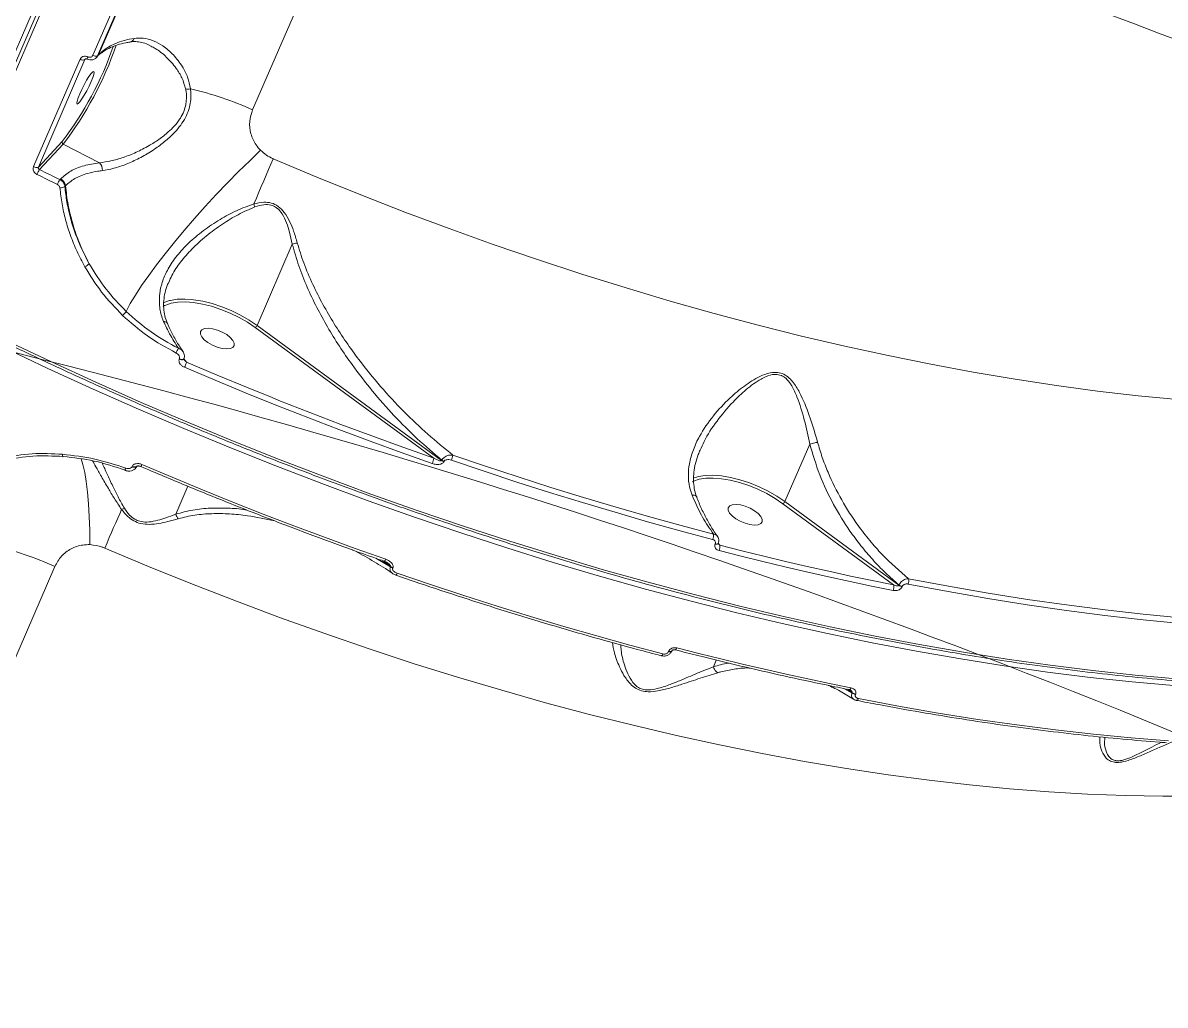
# Model space of a CAD drawing. Header units: millimetres. Extents: x -5550 to 7488, y -4093 to 4627.
# Drawn here: x -2930.3 to -2649.5, y 873.8 to 1115.2 of the extents above; entities that cross this region are included whole.
import ezdxf

# ---------------------------------------------------------------- set-up
doc = ezdxf.new("R2010")
doc.units = ezdxf.units.MM
doc.layers.add('DIKOM_ОБЪЕКТ', color=7, linetype='Continuous')

msp = doc.modelspace()

# ---------------------------------------------------------------- linework, layer by layer
at = {"layer": 'DIKOM_ОБЪЕКТ', "color": 7, "linetype": 'Continuous', "lineweight": 15}
for p, q in [((-2784.836, 1448.353), (-2957.829, 1048.905)), ((-2783.679, 1448.178), (-2956.672, 1048.73)), ((-2956.064, 1047.995), (-2783.071, 1447.443)), ((-2873.802, 1093.892), (-2748.705, 1382.749)), ((-2883.397, 1175.768), (-2913.064, 1107.268)), ((-2911.907, 1107.168), (-2882.241, 1175.668)), ((-2882.036, 1175.89), (-2911.702, 1107.389)), ((-2916.193, 1106.31), (-2927.63, 1079.901)), ((-2915.031, 1106.208), (-2914.883, 1106.368)), ((-2915.031, 1106.208), (-2914.954, 1106.321)), ((-2912.203, 1106.714), (-2911.997, 1106.937)), ((-2911.702, 1107.389), (-2911.907, 1107.168)), ((-2926.469, 1079.798), (-2915.031, 1106.208)), ((-2920.625, 1086.095), (-2926.469, 1079.798)), ((-2926.19, 1079.177), (-2920.364, 1085.455)), ((-2911.47, 1080.87), (-2920.364, 1085.455)), ((-2920.984, 1076.914), (-2921.17, 1076.713)), ((-2919.976, 1075.015), (-2919.805, 1075.2)), ((-2864.062, 1060.881), (-2872.729, 1040.869)), ((-2895.778, 1045.56), (-2895.445, 1045.755)), ((-2873.196, 1040.37), (-2829.277, 1008.237)), ((-2827.351, 1007.669), (-2872.729, 1040.869)), ((-2891.803, 1032.686), (-2891.834, 1032.614)), ((-2890.747, 1032.619), (-2890.769, 1032.581)), ((-2890.747, 1032.619), (-2890.716, 1032.691)), ((-2890.027, 1031.824), (-2890.728, 1032.662)), ((-2736.858, 1011.73), (-2742.992, 997.568)), ((-2829.277, 1008.237), (-2833.88, 1009.857)), ((-2903.379, 1006.25), (-2903.413, 1006.172)), ((-2902.325, 1006.178), (-2902.292, 1006.256)), ((-2827.308, 1007.77), (-2827.351, 1007.669)), ((-2826.789, 1007.379), (-2826.746, 1007.48)), ((-2764.479, 1003.684), (-2765.528, 1003.317)), ((-2892.704, 994.499), (-2889.731, 1001.364)), ((-2743.46, 997.069), (-2716.268, 977.109)), ((-2714.999, 977.02), (-2742.992, 997.568)), ((-2760.112, 987.194), (-2760.124, 987.167)), ((-2759.35, 987.281), (-2759.339, 987.308)), ((-2758.964, 986.882), (-2759.345, 987.341)), ((-2839.949, 981.55), (-2843.527, 983.661)), ((-2841.786, 983.044), (-2839.906, 981.65)), ((-3047.51, 692.794), (-2922.412, 981.651)), ((-2839.906, 981.65), (-2839.949, 981.55)), ((-2839.381, 981.254), (-2839.337, 981.354)), ((-2714.962, 977.105), (-2714.999, 977.02)), ((-2714.166, 976.655), (-2714.129, 976.741)), ((-2771.561, 960.757), (-2771.573, 960.73)), ((-2770.8, 960.844), (-2770.788, 960.871)), ((-2760.563, 956.996), (-2759.851, 958.64)), ((-2726.473, 950.525), (-2728.33, 951.602)), ((-2727.58, 951.449), (-2726.436, 950.61)), ((-2726.436, 950.61), (-2726.473, 950.525)), ((-2725.641, 950.16), (-2725.604, 950.245))]:
    msp.add_line(p, q, dxfattribs=at)
at = {"layer": 'DIKOM_ОБЪЕКТ', "color": 7, "linetype": 'Continuous', "lineweight": 15, "flags": 128}
for points in [[(-2911.702, 1107.389), (-2911.875, 1107.085), (-2911.997, 1106.937)], [(-2916.309, 1097.789), (-2915.799, 1098.896), (-2915.217, 1100.036), (-2914.609, 1101.117), (-2914.026, 1102.05), (-2913.514, 1102.761), (-2913.115, 1103.191), (-2912.861, 1103.306), (-2912.773, 1103.096), (-2912.857, 1102.579), (-2913.108, 1101.796), (-2913.504, 1100.811), (-2914.014, 1099.704), (-2914.596, 1098.563), (-2915.204, 1097.483), (-2915.787, 1096.549), (-2916.299, 1095.839), (-2916.698, 1095.409), (-2916.952, 1095.294), (-2917.041, 1095.503), (-2916.956, 1096.021), (-2916.705, 1096.803), (-2916.309, 1097.789)], [(-2871.841, 1083.916), (-2874.53, 1081.366), (-2877.261, 1078.683), (-2880.006, 1075.893), (-2882.74, 1073.024), (-2885.435, 1070.104), (-2888.064, 1067.162), (-2890.602, 1064.227), (-2893.023, 1061.328), (-2895.304, 1058.494), (-2897.422, 1055.752), (-2899.356, 1053.13), (-2901.087, 1050.653), (-2902.598, 1048.347), (-2903.874, 1046.233), (-2904.902, 1044.333)], [(-2868.726, 1081.831), (-2869.298, 1080.509), (-2869.88, 1079.164), (-2870.47, 1077.798), (-2871.067, 1076.413), (-2871.671, 1075.011), (-2872.282, 1073.594), (-2872.896, 1072.164), (-2873.515, 1070.725)], [(-2646.367, 1022.64), (-2656.176, 1023.596), (-2666.125, 1024.751), (-2676.203, 1026.102), (-2686.402, 1027.65), (-2696.712, 1029.391), (-2707.123, 1031.326), (-2717.626, 1033.451), (-2728.211, 1035.765), (-2738.868, 1038.266), (-2749.587, 1040.951), (-2760.359, 1043.819), (-2771.172, 1046.865), (-2782.018, 1050.088), (-2792.885, 1053.485), (-2803.765, 1057.051), (-2814.646, 1060.785), (-2825.519, 1064.682), (-2836.374, 1068.739), (-2847.2, 1072.952), (-2857.987, 1077.317), (-2868.726, 1081.831)], [(-2921.17, 1076.713), (-2921.799, 1077.02), (-2922.427, 1077.327), (-2923.055, 1077.634), (-2923.683, 1077.942), (-2924.31, 1078.25), (-2924.937, 1078.558), (-2925.564, 1078.867), (-2926.19, 1079.177)], [(-2926.826, 1077.998), (-2926.198, 1077.688), (-2925.569, 1077.379), (-2924.941, 1077.069), (-2924.312, 1076.76), (-2923.683, 1076.452), (-2923.053, 1076.144), (-2922.423, 1075.836), (-2921.793, 1075.529)], [(-2872.729, 1040.869), (-2874.681, 1042.19), (-2876.812, 1043.415), (-2879.072, 1044.515), (-2881.407, 1045.463), (-2883.763, 1046.238), (-2886.085, 1046.823), (-2888.318, 1047.201), (-2890.411, 1047.367), (-2892.315, 1047.314), (-2893.984, 1047.045), (-2894.216, 1046.986)], [(-2894.216, 1046.986), (-2895.381, 1046.566), (-2895.69, 1046.411)], [(-2895.445, 1045.755), (-2895.161, 1045.896), (-2893.807, 1046.361), (-2892.188, 1046.621), (-2890.342, 1046.672), (-2888.312, 1046.511), (-2886.146, 1046.144), (-2883.894, 1045.577), (-2881.61, 1044.825), (-2879.346, 1043.905), (-2877.155, 1042.839), (-2875.089, 1041.651), (-2873.196, 1040.37)], [(-2879.289, 1037.932), (-2878.649, 1037.209), (-2878.32, 1036.521), (-2878.329, 1035.924), (-2878.674, 1035.467), (-2879.327, 1035.186), (-2880.237, 1035.104), (-2881.329, 1035.228), (-2882.514, 1035.548), (-2883.697, 1036.037), (-2884.781, 1036.657), (-2885.68, 1037.357), (-2886.319, 1038.08), (-2886.648, 1038.767), (-2886.64, 1039.364), (-2886.295, 1039.821), (-2885.641, 1040.102), (-2884.731, 1040.184), (-2883.64, 1040.06), (-2882.455, 1039.74), (-2881.272, 1039.251), (-2880.187, 1038.631), (-2879.289, 1037.932)], [(-2646.729, 954.014), (-2656.929, 954.929), (-2667.27, 956.041), (-2677.746, 957.35), (-2688.346, 958.855), (-2699.062, 960.554), (-2709.885, 962.445), (-2720.806, 964.529), (-2731.816, 966.801), (-2742.905, 969.261), (-2754.064, 971.907), (-2765.284, 974.735), (-2776.554, 977.745), (-2787.867, 980.933), (-2799.212, 984.297), (-2810.579, 987.833), (-2821.959, 991.54), (-2833.343, 995.413), (-2844.721, 999.45), (-2856.082, 1003.646), (-2867.419, 1008), (-2878.721, 1012.506), (-2889.978, 1017.161), (-2901.182, 1021.962), (-2912.322, 1026.903), (-2923.39, 1031.982), (-2934.375, 1037.193)], [(-2935.09, 1035.542), (-2924.105, 1030.331), (-2913.037, 1025.252), (-2901.897, 1020.311), (-2890.693, 1015.511), (-2879.436, 1010.855), (-2868.134, 1006.349), (-2856.798, 1001.996), (-2845.435, 997.799), (-2834.058, 993.762), (-2822.674, 989.889), (-2811.294, 986.183), (-2799.927, 982.646), (-2788.582, 979.282), (-2777.269, 976.094), (-2765.998, 973.085), (-2754.779, 970.256), (-2743.62, 967.61), (-2732.531, 965.15), (-2721.521, 962.878), (-2710.6, 960.795), (-2699.777, 958.903), (-2689.061, 957.204), (-2678.46, 955.7), (-2667.985, 954.391), (-2657.643, 953.278), (-2647.444, 952.363)], [(-2890.769, 1032.581), (-2890.78, 1032.567), (-2890.9, 1032.489), (-2891.082, 1032.454), (-2891.311, 1032.464), (-2891.569, 1032.519), (-2891.834, 1032.614)], [(-2890.715, 1032.692), (-2890.749, 1032.639), (-2890.869, 1032.561), (-2891.051, 1032.526), (-2891.28, 1032.536), (-2891.537, 1032.591), (-2891.803, 1032.686)], [(-2890.55, 1030.594), (-2883, 1027.399), (-2875.427, 1024.271), (-2867.833, 1021.209), (-2860.221, 1018.216), (-2852.594, 1015.293), (-2844.956, 1012.44), (-2837.308, 1009.659), (-2829.655, 1006.95)], [(-2869.031, 1023.127), (-2874.94, 1025.516), (-2882.495, 1028.637), (-2890.027, 1031.824)], [(-2833.88, 1009.857), (-2836.912, 1010.939), (-2844.542, 1013.713), (-2852.162, 1016.559), (-2859.771, 1019.476), (-2867.364, 1022.462), (-2869.031, 1023.127)], [(-2920.348, 1008.669), (-2920.386, 1008.625), (-2920.423, 1008.616), (-2920.456, 1008.642), (-2920.486, 1008.702), (-2920.51, 1008.794), (-2920.528, 1008.915), (-2920.539, 1009.06), (-2920.543, 1009.225)], [(-2913.81, 987.01), (-2913.858, 990.557), (-2913.974, 993.91), (-2914.157, 997.038), (-2914.405, 999.907), (-2914.717, 1002.491), (-2915.088, 1004.764), (-2915.515, 1006.703), (-2915.931, 1008.11)], [(-2760.539, 989.604), (-2768.493, 991.723), (-2776.469, 993.932), (-2784.463, 996.229), (-2792.472, 998.614), (-2800.493, 1001.085), (-2808.522, 1003.641), (-2816.555, 1006.282), (-2824.59, 1009.006)], [(-2902.325, 1006.178), (-2902.36, 1006.124), (-2902.481, 1006.047), (-2902.663, 1006.012), (-2902.892, 1006.023), (-2903.148, 1006.078), (-2903.413, 1006.172)], [(-2902.294, 1006.252), (-2902.327, 1006.202), (-2902.448, 1006.125), (-2902.629, 1006.09), (-2902.858, 1006.101), (-2903.115, 1006.155), (-2903.379, 1006.25)], [(-2841.103, 983.395), (-2848.636, 986.071), (-2856.163, 988.817), (-2863.68, 991.632), (-2871.186, 994.516), (-2878.677, 997.467), (-2886.151, 1000.484), (-2893.605, 1003.566), (-2901.036, 1006.712)], [(-2824.957, 1007.752), (-2816.904, 1005.022), (-2808.853, 1002.376), (-2800.806, 999.814), (-2792.768, 997.338), (-2784.741, 994.948), (-2776.729, 992.645), (-2768.736, 990.432), (-2760.764, 988.308)], [(-2765.708, 1002.454), (-2765.425, 1002.595), (-2764.071, 1003.059), (-2762.452, 1003.32), (-2760.606, 1003.371), (-2758.576, 1003.21), (-2756.411, 1002.843), (-2754.159, 1002.276), (-2751.874, 1001.524), (-2749.61, 1000.605), (-2747.42, 999.538), (-2745.353, 998.351), (-2743.46, 997.069)], [(-2742.992, 997.568), (-2744.945, 998.889), (-2747.075, 1000.114), (-2749.335, 1001.214), (-2751.67, 1002.162), (-2754.026, 1002.937), (-2756.348, 1003.521), (-2758.581, 1003.9), (-2760.674, 1004.065), (-2762.578, 1004.013), (-2764.247, 1003.744), (-2764.479, 1003.684)], [(-2749.552, 994.63), (-2748.912, 993.907), (-2748.583, 993.22), (-2748.592, 992.623), (-2748.937, 992.166), (-2749.591, 991.885), (-2750.5, 991.803), (-2751.592, 991.927), (-2752.777, 992.246), (-2753.96, 992.736), (-2755.044, 993.356), (-2755.943, 994.055), (-2756.582, 994.778), (-2756.911, 995.466), (-2756.903, 996.063), (-2756.558, 996.52), (-2755.904, 996.801), (-2754.995, 996.883), (-2753.903, 996.759), (-2752.718, 996.439), (-2751.535, 995.95), (-2750.45, 995.33), (-2749.552, 994.63)], [(-2910.152, 986.178), (-2909.59, 987.474), (-2909.04, 988.742), (-2908.501, 989.981), (-2907.976, 991.189), (-2907.465, 992.363), (-2906.968, 993.502), (-2906.486, 994.604), (-2906.021, 995.668)], [(-2910.152, 986.178), (-2899.413, 981.664), (-2888.625, 977.299), (-2877.799, 973.086), (-2866.945, 969.029), (-2856.072, 965.132), (-2845.19, 961.398), (-2834.311, 957.832), (-2823.443, 954.435), (-2812.597, 951.212), (-2801.784, 948.166), (-2791.013, 945.298), (-2780.293, 942.613), (-2769.636, 940.112), (-2759.051, 937.798), (-2748.548, 935.673), (-2738.137, 933.738), (-2727.827, 931.997), (-2717.628, 930.449), (-2707.55, 929.098), (-2697.601, 927.943), (-2687.792, 926.987), (-2678.131, 926.229), (-2668.627, 925.671), (-2659.289, 925.314), (-2650.125, 925.157), (-2641.145, 925.2)], [(-2759.35, 987.282), (-2759.353, 987.275), (-2759.425, 987.192), (-2759.547, 987.137), (-2759.71, 987.114), (-2759.906, 987.125), (-2760.124, 987.167)], [(-2759.339, 987.308), (-2759.342, 987.302), (-2759.414, 987.219), (-2759.535, 987.164), (-2759.698, 987.142), (-2759.895, 987.152), (-2760.112, 987.194)], [(-2759.173, 985.545), (-2753.77, 984.17), (-2748.38, 982.839), (-2743.005, 981.549), (-2737.644, 980.303), (-2732.3, 979.099), (-2726.973, 977.939), (-2721.664, 976.822), (-2716.375, 975.748)], [(-2716.268, 977.109), (-2721.544, 978.18), (-2726.84, 979.294), (-2732.154, 980.452), (-2737.486, 981.653), (-2742.833, 982.896), (-2748.196, 984.183), (-2753.573, 985.511), (-2758.964, 986.882)], [(-2772.96, 960.148), (-2781.071, 962.311), (-2789.205, 964.565), (-2797.357, 966.912), (-2805.525, 969.349), (-2813.705, 971.876), (-2821.893, 974.491), (-2830.086, 977.193), (-2838.279, 979.982)], [(-2712.724, 977.321), (-2702.865, 975.467), (-2693.088, 973.769), (-2683.398, 972.229), (-2673.802, 970.847), (-2664.307, 969.625), (-2654.92, 968.563), (-2645.646, 967.663), (-2636.492, 966.924)], [(-2636.542, 968.268), (-2645.675, 969.005), (-2654.928, 969.903), (-2664.295, 970.963), (-2673.769, 972.182), (-2683.343, 973.561), (-2693.012, 975.097), (-2702.768, 976.792), (-2712.605, 978.642)], [(-2770.8, 960.844), (-2770.803, 960.838), (-2770.875, 960.755), (-2770.996, 960.7), (-2771.159, 960.678), (-2771.356, 960.688), (-2771.573, 960.73)], [(-2770.788, 960.871), (-2770.791, 960.865), (-2770.863, 960.782), (-2770.984, 960.728), (-2771.148, 960.705), (-2771.344, 960.715), (-2771.561, 960.757)], [(-2769.936, 961.155), (-2769.902, 961.152), (-2769.835, 961.177), (-2769.762, 961.238), (-2769.687, 961.334), (-2769.611, 961.459), (-2769.539, 961.611)], [(-2726.741, 951.815), (-2732.03, 952.888), (-2737.338, 954.005), (-2742.665, 955.165), (-2748.009, 956.369), (-2753.37, 957.615), (-2758.746, 958.905), (-2764.136, 960.237), (-2769.539, 961.611)], [(-2773.354, 959.691), (-2773.305, 959.692), (-2773.241, 959.723), (-2773.172, 959.787), (-2773.1, 959.882), (-2773.028, 960.004), (-2772.96, 960.148)], [(-2727.186, 951.369), (-2727.149, 951.366), (-2727.066, 951.388), (-2726.981, 951.446), (-2726.896, 951.54), (-2726.815, 951.664), (-2726.741, 951.815)], [(-2725.367, 948.718), (-2725.311, 948.716), (-2725.231, 948.744), (-2725.148, 948.805), (-2725.067, 948.898), (-2724.99, 949.018), (-2724.919, 949.162)], [(-2648.688, 938.765), (-2657.841, 939.504), (-2667.115, 940.404), (-2676.502, 941.466), (-2685.997, 942.688), (-2695.593, 944.07), (-2705.283, 945.61), (-2715.06, 947.308), (-2724.919, 949.162)]]:
    msp.add_lwpolyline(points, dxfattribs=at)
at = {"layer": 'DIKOM_ОБЪЕКТ', "color": 7, "linetype": 'Continuous', "lineweight": 15}
for centre, radius, start, end in [((-3408.412, -890.39), 2141.49, 63.161502, 84.933205), ((-2986.344, 1136.486), 82.815, 322.52019, 340.93367), ((-2987.868, 1137.266), 85.095, 322.49355, 341.11701), ((-2901.367, 1096.375), 15.104, 96.07158, 133.17813), ((-2904.234, 1111.85), 1.349, 281.84803, 340.24846), ((-2915.522, 1107.275), 1.175, 235.2041, 294.69452), ((-2913.339, 1106.289), 1.144, 148.63542, 177.38549), ((-2912.398, 1108.231), 1.171, 235.35234, 294.75865), ((-2889.81, 1102.403), 3.446, 262.32147, 282.08994), ((-2908.946, 1014.697), 86.643, 66.07009, 76.75038), ((-3410.608, -907.764), 2000, 63.707735, 86.4319), ((-2920.144, 1085.918), 0.513, 159.86238, 244.58492), ((-2926.96, 1080.865), 1.175, 235.2042, 294.69442), ((-2920.613, 1075.409), 6.73, 145.95652, 157.37148), ((-2913.206, 1079.109), 2.472, 355.98817, 45.40012), ((-2914.77, 1072.589), 7.614, 147.19954, 157.28243), ((-2921.965, 1074.977), 2.172, 5.89256, 63.13362), ((-2921.03, 1076.505), 1.825, 265.04512, 305.24069), ((-2853.369, 1077.082), 21.126, 197.51289, 199.60359), ((-2916.193, 1058.137), 3.04, 291.97363, 316.51198), ((-2909.409, 1047.438), 5.473, 311.79477, 325.43393), ((-2873.597, 1041.214), 0.934, 295.45118, 338.3643), ((-2914.722, 1045.678), 24.938, 332.34026, 335.33198), ((-2964.521, 1062.729), 80.65, 336.51855, 337.46809), ((-2833.938, 1008.907), 4.709, 335.45533, 351.82538), ((-2829.265, 1009.694), 4.725, 335.74008, 351.6278), ((-2901.199, 1004.31), 4.087, 158.57999, 166.49527), ((-2912.976, 1011.706), 12.943, 334.81141, 337.30304), ((-2826.086, 1009.433), 2.171, 234.33269, 251.0886), ((-2826.042, 1009.534), 2.171, 234.34509, 251.09538), ((-2743.857, 997.912), 0.931, 295.25357, 338.33508), ((-2907.052, 999), 3.489, 287.19546, 299.58758), ((-2889.898, 995.326), 2.925, 196.42072, 221.86973), ((-2763.1, 989.381), 2.571, 335.32473, 4.97568), ((-2957.565, 902.427), 86.673, 66.07192, 76.74855), ((-2761.356, 986.572), 2.412, 334.79043, 7.38812), ((-2841.928, 983.581), 0.846, 307.68862, 347.31052), ((-2838.682, 983.292), 2.154, 233.98064, 251.07656), ((-2838.637, 983.396), 2.158, 233.9964, 251.0608), ((-2839.106, 980.176), 0.85, 307.25605, 346.76201), ((-2718.124, 976.572), 1.932, 334.78488, 16.14908), ((-2713.694, 978.867), 2.171, 234.25996, 258.42706), ((-2714.53, 978.15), 1.987, 335.35552, 14.33864), ((-2713.732, 978.778), 2.167, 234.2392, 258.44782), ((-2725.207, 952.283), 2.167, 234.2392, 258.44782), ((-2725.168, 952.372), 2.17, 234.24998, 258.42328)]:
    msp.add_arc(centre, radius, start, end, dxfattribs=at)
for points, knots in [([(-2911.997, 1106.937), (-2911.834, 1107.103), (-2911.339, 1107.606), (-2910.307, 1108.373), (-2908.798, 1109.179), (-2907.037, 1109.841), (-2905.391, 1110.274), (-2904.312, 1110.467), (-2903.962, 1110.529)], [0, 0, 0, 0, 0.1024878, 0.3106802, 0.5124725, 0.7099314, 0.9057102, 1, 1, 1, 1]), ([(-2903.961, 1110.526), (-2903.949, 1110.529), (-2903.472, 1110.653), (-2902.512, 1110.645), (-2901.051, 1110.459), (-2899.815, 1110.08), (-2899.089, 1109.679), (-2898.869, 1109.557)], [0, 0, 0, 0, 0.0070721, 0.2777367, 0.5666079, 0.8684446, 1, 1, 1, 1]), ([(-2889.088, 1099.033), (-2889.285, 1100.004), (-2889.68, 1101.949), (-2891.178, 1104.78), (-2893.205, 1107.454), (-2895.683, 1109.584), (-2898.21, 1110.934), (-2900.607, 1111.591), (-2902.215, 1111.457), (-2902.964, 1111.394)], [0, 0, 0, 0, 0.128155, 0.256742, 0.4268184, 0.5968782, 0.7373091, 0.8775759, 1, 1, 1, 1]), ([(-2898.861, 1109.514), (-2898.482, 1109.335), (-2897.121, 1108.691), (-2894.945, 1106.886), (-2892.741, 1104.404), (-2891.061, 1101.736), (-2890.536, 1099.912), (-2890.271, 1098.988)], [0, 0, 0, 0, 0.0987584, 0.3550407, 0.618046, 0.8063513, 1, 1, 1, 1]), ([(-2914.316, 1106.884), (-2914.418, 1106.927), (-2914.674, 1107.035), (-2915.115, 1107.073), (-2915.576, 1106.962), (-2915.967, 1106.706), (-2916.118, 1106.442), (-2916.193, 1106.31)], [0, 0, 0, 0, 0.1418791, 0.3567306, 0.5713711, 0.7857703, 1, 1, 1, 1]), ([(-2914.949, 1106.317), (-2914.938, 1106.332), (-2914.909, 1106.371), (-2914.803, 1106.408), (-2914.64, 1106.399), (-2914.533, 1106.371), (-2914.483, 1106.341), (-2914.482, 1106.341)], [0, 0, 0, 0, 0.2168585, 0.5705819, 0.7845028, 0.9982879, 1, 1, 1, 1]), ([(-2914.475, 1106.357), (-2914.268, 1106.27), (-2913.819, 1106.08), (-2913.101, 1106.151), (-2912.548, 1106.365), (-2912.347, 1106.605), (-2912.291, 1106.672)], [0, 0, 0, 0, 0.2765644, 0.6020909, 0.8887199, 1, 1, 1, 1]), ([(-2913.064, 1107.268), (-2913.114, 1107.18), (-2913.214, 1107.004), (-2913.475, 1106.833), (-2913.783, 1106.758), (-2914.077, 1106.783), (-2914.248, 1106.855), (-2914.316, 1106.884)], [0, 0, 0, 0, 0.2142234, 0.4285399, 0.6431595, 0.8581046, 1, 1, 1, 1]), ([(-2912.267, 1106.657), (-2912.259, 1106.662), (-2912.084, 1106.778), (-2911.994, 1106.977), (-2911.907, 1107.168)], [0, 0, 0, 0, 0.0438855, 1, 1, 1, 1]), ([(-2890.271, 1098.988), (-2890.238, 1098.799), (-2890.029, 1097.591), (-2890.033, 1095.716), (-2890.686, 1093.484), (-2891.295, 1092.271), (-2892.062, 1091.069), (-2892.999, 1089.877), (-2894.702, 1088.207), (-2896.811, 1086.569), (-2899.488, 1084.884), (-2902.451, 1083.366), (-2905.612, 1082.112), (-2908.674, 1081.214), (-2910.538, 1080.984), (-2911.47, 1080.87)], [0, 0, 0, 0, 0.020105, 0.1287324, 0.1863616, 0.2439962, 0.2548544, 0.3176639, 0.3805793, 0.4675407, 0.5546302, 0.6653708, 0.776169, 0.888096, 1, 1, 1, 1]), ([(-2910.74, 1078.936), (-2909.811, 1079.089), (-2907.955, 1079.395), (-2904.884, 1080.455), (-2901.707, 1081.904), (-2898.718, 1083.629), (-2896.016, 1085.525), (-2893.876, 1087.355), (-2892.145, 1089.203), (-2890.81, 1091.012), (-2889.798, 1092.966), (-2889.008, 1095.482), (-2888.913, 1097.542), (-2889.065, 1098.834), (-2889.088, 1099.033)], [0, 0, 0, 0, 0.1100997, 0.2202151, 0.3292847, 0.4383111, 0.524963, 0.6115174, 0.6753395, 0.7390976, 0.803996, 0.8688904, 0.9797333, 1, 1, 1, 1]), ([(-2871.841, 1083.916), (-2872.228, 1084.346), (-2873.31, 1085.549), (-2874.375, 1087.984), (-2874.722, 1091.035), (-2874.111, 1092.934), (-2873.802, 1093.892)], [0, 0, 0, 0, 0.1529604, 0.4283726, 0.7114368, 1, 1, 1, 1]), ([(-2868.726, 1081.831), (-2868.78, 1081.854), (-2869.375, 1082.113), (-2870.496, 1082.72), (-2871.387, 1083.512), (-2871.841, 1083.916)], [0, 0, 0, 0, 0.046817, 0.5143068, 1, 1, 1, 1]), ([(-2927.63, 1079.901), (-2927.663, 1079.806), (-2927.746, 1079.568), (-2927.737, 1079.141), (-2927.57, 1078.676), (-2927.26, 1078.263), (-2926.97, 1078.087), (-2926.826, 1077.998)], [0, 0, 0, 0, 0.1406414, 0.3551018, 0.5698991, 0.7848917, 1, 1, 1, 1]), ([(-2926.19, 1079.177), (-2926.24, 1079.205), (-2926.339, 1079.26), (-2926.445, 1079.394), (-2926.503, 1079.546), (-2926.507, 1079.687), (-2926.48, 1079.767), (-2926.469, 1079.798)], [0, 0, 0, 0, 0.2156395, 0.4306829, 0.6453624, 0.8596844, 1, 1, 1, 1]), ([(-2911.47, 1080.87), (-2912.768, 1080.657), (-2915.443, 1080.22), (-2918.712, 1078.905), (-2920.219, 1077.584), (-2920.984, 1076.914)], [0, 0, 0, 0, 0.3175212, 0.6539173, 1, 1, 1, 1]), ([(-2919.805, 1075.2), (-2919.102, 1075.822), (-2917.676, 1077.084), (-2914.816, 1078.188), (-2912.383, 1078.727), (-2911.106, 1078.89), (-2910.74, 1078.936)], [0, 0, 0, 0, 0.3362328, 0.6822344, 0.9087841, 1, 1, 1, 1]), ([(-2921.793, 1075.529), (-2921.696, 1075.471), (-2921.501, 1075.354), (-2921.295, 1075.081), (-2921.207, 1074.847), (-2921.191, 1074.714), (-2921.187, 1074.687)], [0, 0, 0, 0, 0.3068071, 0.6134065, 0.9195798, 1, 1, 1, 1]), ([(-2919.976, 1075.015), (-2919.983, 1075.07), (-2920.014, 1075.336), (-2920.186, 1075.806), (-2920.593, 1076.358), (-2920.978, 1076.595), (-2921.17, 1076.713)], [0, 0, 0, 0, 0.0806502, 0.3870761, 0.693526, 1, 1, 1, 1]), ([(-2921.187, 1074.687), (-2921.031, 1073.371), (-2920.718, 1070.739), (-2919.821, 1066.817), (-2918.599, 1062.916), (-2917.043, 1059.055), (-2915.718, 1056.564), (-2915.055, 1055.318)], [0, 0, 0, 0, 0.1976851, 0.3953853, 0.5930895, 0.7965445, 1, 1, 1, 1]), ([(-2913.987, 1056.045), (-2915.198, 1058.44), (-2917.032, 1062.069), (-2918.612, 1067.197), (-2919.517, 1071.109), (-2919.825, 1073.725), (-2919.976, 1075.015)], [0, 0, 0, 0, 0.3951649, 0.5986718, 0.802184, 1, 1, 1, 1]), ([(-2919.805, 1075.2), (-2919.622, 1073.645), (-2919.255, 1070.521), (-2918.064, 1065.733), (-2916.39, 1060.855), (-2914.791, 1057.655), (-2913.987, 1056.045)], [0, 0, 0, 0, 0.2373878, 0.4771601, 0.7370114, 1, 1, 1, 1]), ([(-2873.515, 1070.725), (-2874.953, 1070.217), (-2877.83, 1069.2), (-2881.959, 1066.886), (-2885.969, 1064.235), (-2889.531, 1061.237), (-2892.456, 1058.074), (-2894.581, 1054.964), (-2895.988, 1051.859), (-2896.738, 1048.822), (-2896.792, 1045.734), (-2896.305, 1043.391), (-2895.793, 1042.12), (-2895.678, 1041.835)], [0, 0, 0, 0, 0.1039325, 0.2080525, 0.321366, 0.4346124, 0.5351332, 0.6355696, 0.7202641, 0.8048978, 0.8901545, 0.9753346, 1, 1, 1, 1]), ([(-2894.428, 1051.423), (-2894.184, 1052.008), (-2893.455, 1053.757), (-2891.548, 1056.527), (-2888.723, 1059.781), (-2885.242, 1062.919), (-2881.389, 1065.735), (-2877.407, 1068.215), (-2874.658, 1069.397), (-2873.27, 1069.994)], [0, 0, 0, 0, 0.0724294, 0.2168122, 0.3650283, 0.5294696, 0.6977242, 0.8474599, 1, 1, 1, 1]), ([(-2862.842, 1061.166), (-2863.122, 1062.141), (-2863.638, 1063.935), (-2864.665, 1066.461), (-2865.856, 1068.574), (-2867.382, 1070.198), (-2869.185, 1071.061), (-2871.289, 1071.241), (-2872.703, 1070.913), (-2873.515, 1070.725)], [0, 0, 0, 0, 0.183997, 0.3384119, 0.4956171, 0.624167, 0.7374481, 0.8492081, 1, 1, 1, 1]), ([(-2873.27, 1069.994), (-2872.528, 1070.228), (-2871.256, 1070.629), (-2869.446, 1070.573), (-2868.4, 1070.125), (-2867.42, 1069.429), (-2866.394, 1068.185), (-2865.422, 1066.126), (-2864.644, 1063.623), (-2864.268, 1061.85), (-2864.062, 1060.881)], [0, 0, 0, 0, 0.1503965, 0.2579041, 0.3420693, 0.3655588, 0.490504, 0.6488155, 0.8079296, 1, 1, 1, 1]), ([(-2864.062, 1060.881), (-2864.061, 1060.882), (-2864.061, 1060.884), (-2864.059, 1060.885), (-2864.058, 1060.886), (-2864.057, 1060.886)], [0, 0, 0, 0, 0.4201792, 0.7758211, 1, 1, 1, 1]), ([(-2862.842, 1061.166), (-2862.882, 1061.156), (-2863.096, 1061.104), (-2863.532, 1061.001), (-2863.87, 1060.927), (-2864.057, 1060.886)], [0, 0, 0, 0, 0.0926291, 0.4977047, 1, 1, 1, 1]), ([(-2864.057, 1060.886), (-2863.559, 1059.095), (-2862.556, 1055.49), (-2860.468, 1050.305), (-2858.089, 1045.293), (-2855.425, 1040.457), (-2852.52, 1035.767), (-2848.884, 1030.485), (-2844.446, 1024.745), (-2839.08, 1018.666), (-2833.389, 1012.935), (-2829.335, 1009.491), (-2827.308, 1007.77)], [0, 0, 0, 0, 0.0822815, 0.1655639, 0.2475155, 0.3294881, 0.4129237, 0.4963681, 0.6209037, 0.7454523, 0.8727269, 1, 1, 1, 1]), ([(-2824.59, 1009.006), (-2826.662, 1010.682), (-2830.807, 1014.035), (-2836.729, 1019.706), (-2842.409, 1025.822), (-2848.203, 1032.962), (-2852.9, 1039.751), (-2856.568, 1046.007), (-2859.097, 1050.99), (-2861.276, 1056.034), (-2862.34, 1059.521), (-2862.842, 1061.166)], [0, 0, 0, 0, 0.1269764, 0.2539564, 0.3836727, 0.5133765, 0.6746735, 0.7565622, 0.8384274, 0.9238225, 1, 1, 1, 1]), ([(-2904.902, 1044.333), (-2906.622, 1046.109), (-2910.103, 1049.705), (-2912.682, 1053.915), (-2913.987, 1056.045)], [0, 0, 0, 0, 0.4941542, 1, 1, 1, 1]), ([(-2915.055, 1055.318), (-2913.753, 1053.192), (-2911.117, 1048.891), (-2907.56, 1045.216), (-2905.762, 1043.358)], [0, 0, 0, 0, 0.4941801, 1, 1, 1, 1]), ([(-2894.752, 1041.387), (-2894.779, 1041.44), (-2895.088, 1042.053), (-2895.411, 1043.287), (-2895.708, 1045.107), (-2895.695, 1047.009), (-2895.357, 1048.958), (-2894.933, 1050.449), (-2894.544, 1051.266), (-2894.462, 1051.436)], [0, 0, 0, 0, 0.0167108, 0.1906609, 0.3703809, 0.5585277, 0.7516715, 0.9481824, 1, 1, 1, 1]), ([(-2956.211, 1047.443), (-2954.428, 1046.53), (-2949.258, 1043.884), (-2940.628, 1039.587), (-2930.298, 1034.591), (-2919.889, 1029.712), (-2909.41, 1024.953), (-2898.868, 1020.318), (-2888.272, 1015.81), (-2877.628, 1011.431), (-2866.946, 1007.187), (-2856.234, 1003.08), (-2845.499, 999.112), (-2834.749, 995.287), (-2823.993, 991.608), (-2813.238, 988.078), (-2802.493, 984.699), (-2791.766, 981.473), (-2781.065, 978.404), (-2770.397, 975.493), (-2759.771, 972.743), (-2749.195, 970.156), (-2738.677, 967.733), (-2728.224, 965.477), (-2717.845, 963.389), (-2707.547, 961.471), (-2697.338, 959.725), (-2687.226, 958.151), (-2677.217, 956.751), (-2667.321, 955.525), (-2657.543, 954.476), (-2647.892, 953.603), (-2638.375, 952.908), (-2628.998, 952.391), (-2619.769, 952.052), (-2610.695, 951.891), (-2601.783, 951.91), (-2593.038, 952.107), (-2584.468, 952.483), (-2576.079, 953.038), (-2567.878, 953.771), (-2559.87, 954.682), (-2552.062, 955.77), (-2544.46, 957.034), (-2537.068, 958.474), (-2529.893, 960.089), (-2522.941, 961.877), (-2516.216, 963.838), (-2509.723, 965.969), (-2503.469, 968.27), (-2497.457, 970.738), (-2491.692, 973.373), (-2486.178, 976.171), (-2480.921, 979.131), (-2475.925, 982.251), (-2471.19, 985.527), (-2466.732, 988.962), (-2462.888, 992.211), (-2460.653, 994.382), (-2459.708, 995.299)], [0, 0, 0, 0, 0.0093526, 0.0271224, 0.0448922, 0.0626619, 0.0804317, 0.0982017, 0.1159712, 0.1337409, 0.1515109, 0.1692808, 0.1870504, 0.2048205, 0.2225907, 0.2403612, 0.2581318, 0.2759023, 0.2936733, 0.3114445, 0.3292161, 0.346988, 0.3647601, 0.3825326, 0.4003058, 0.4180791, 0.4358532, 0.4536277, 0.4714026, 0.4891783, 0.5069546, 0.5247316, 0.5425094, 0.5602878, 0.5780672, 0.5958472, 0.6136283, 0.6314101, 0.6491928, 0.6669765, 0.6847609, 0.7025465, 0.7203326, 0.7381198, 0.7559073, 0.7736955, 0.7914839, 0.8092721, 0.8270598, 0.8448465, 0.8626315, 0.8804142, 0.8981937, 0.9159692, 0.9337395, 0.9515035, 0.9692603, 0.9870086, 1, 1, 1, 1]), ([(-2905.762, 1043.358), (-2903.78, 1041.595), (-2899.766, 1038.026), (-2895.031, 1035.42), (-2892.634, 1034.101)], [0, 0, 0, 0, 0.4937595, 1, 1, 1, 1]), ([(-2892.06, 1035.269), (-2894.348, 1036.527), (-2898.983, 1039.073), (-2902.913, 1042.565), (-2904.902, 1044.333)], [0, 0, 0, 0, 0.4937727, 1, 1, 1, 1]), ([(-2895.678, 1041.835), (-2895.2, 1040.805), (-2894.104, 1038.445), (-2892.796, 1036.414), (-2892.06, 1035.269)], [0, 0, 0, 0, 0.4365669, 1, 1, 1, 1]), ([(-2894.78, 1041.371), (-2894.821, 1041.454), (-2894.914, 1041.643), (-2895.241, 1041.783), (-2895.527, 1041.829), (-2895.658, 1041.834), (-2895.678, 1041.835)], [0, 0, 0, 0, 0.314291, 0.7138198, 0.9556044, 1, 1, 1, 1]), ([(-2890.963, 1034.519), (-2891.453, 1035.254), (-2892.467, 1036.776), (-2893.732, 1039.095), (-2894.454, 1040.734), (-2894.752, 1041.411)], [0, 0, 0, 0, 0.3540526, 0.7336376, 1, 1, 1, 1]), ([(-2892.634, 1034.101), (-2892.488, 1034.014), (-2892.2, 1033.842), (-2891.904, 1033.491), (-2891.758, 1033.15), (-2891.738, 1032.88), (-2891.784, 1032.741), (-2891.803, 1032.686)], [0, 0, 0, 0, 0.2718282, 0.5388336, 0.7375284, 0.8966231, 1, 1, 1, 1]), ([(-2890.98, 1034.493), (-2891.001, 1034.535), (-2891.119, 1034.758), (-2891.494, 1035.042), (-2891.882, 1035.198), (-2892.06, 1035.269)], [0, 0, 0, 0, 0.1099961, 0.592906, 1, 1, 1, 1]), ([(-2890.734, 1032.699), (-2890.675, 1032.851), (-2890.546, 1033.183), (-2890.602, 1033.742), (-2890.749, 1034.202), (-2890.929, 1034.424), (-2890.983, 1034.491)], [0, 0, 0, 0, 0.2546283, 0.5547971, 0.8662463, 1, 1, 1, 1]), ([(-2891.834, 1032.614), (-2891.87, 1032.492), (-2891.941, 1032.25), (-2891.859, 1031.817), (-2891.596, 1031.337), (-2891.137, 1030.89), (-2890.735, 1030.687), (-2890.55, 1030.594)], [0, 0, 0, 0, 0.1522846, 0.304024, 0.508015, 0.7731856, 1, 1, 1, 1]), ([(-2890.582, 1032.346), (-2890.606, 1032.372), (-2890.669, 1032.437), (-2890.719, 1032.541), (-2890.741, 1032.609), (-2890.742, 1032.635), (-2890.742, 1032.634), (-2890.742, 1032.634)], [0, 0, 0, 0, 0.2203489, 0.5634931, 0.8004554, 0.9652068, 1, 1, 1, 1]), ([(-2890.027, 1031.824), (-2890.131, 1031.904), (-2890.329, 1032.056), (-2890.502, 1032.252), (-2890.583, 1032.345)], [0, 0, 0, 0, 0.5245686, 1, 1, 1, 1]), ([(-2734.948, 1012.199), (-2735.519, 1014.167), (-2736.675, 1018.155), (-2738.554, 1022.933), (-2740.291, 1026.072), (-2741.614, 1027.719), (-2742.839, 1028.747), (-2744.355, 1029.353), (-2746.315, 1029.389), (-2747.913, 1028.886), (-2750.274, 1027.824), (-2753.04, 1026.038), (-2756.909, 1022.775), (-2760.736, 1018.66), (-2763.715, 1014.319), (-2765.594, 1010.32), (-2766.521, 1007.087), (-2766.799, 1004.007), (-2766.553, 1001.42), (-2766.017, 999.841), (-2765.793, 999.179)], [0, 0, 0, 0, 0.0952105, 0.1929571, 0.2448012, 0.2710706, 0.2981709, 0.3242915, 0.3503894, 0.3910771, 0.4019426, 0.4719633, 0.54381, 0.6393968, 0.7378514, 0.7988544, 0.8613653, 0.9113743, 0.9628378, 1, 1, 1, 1]), ([(-2763.788, 1010.225), (-2763.49, 1010.928), (-2762.433, 1013.415), (-2759.767, 1017.46), (-2756.182, 1021.701), (-2752.564, 1025.194), (-2749.966, 1027.091), (-2747.755, 1028.271), (-2746.309, 1028.842), (-2744.51, 1028.879), (-2743.204, 1028.316), (-2742.212, 1027.387), (-2741.642, 1026.581), (-2740.845, 1025.263), (-2739.617, 1022.485), (-2738.127, 1017.712), (-2737.281, 1013.724), (-2736.858, 1011.73)], [0, 0, 0, 0, 0.0501853, 0.1775923, 0.3051908, 0.3973573, 0.4891754, 0.5028964, 0.5531014, 0.5841625, 0.6151013, 0.644761, 0.6746118, 0.6809518, 0.7473183, 0.8736129, 1, 1, 1, 1]), ([(-2736.858, 1011.73), (-2736.858, 1011.73), (-2736.858, 1011.731), (-2736.857, 1011.732), (-2736.857, 1011.732), (-2736.856, 1011.732)], [0, 0, 0, 0, 0.4340463, 0.7779871, 1, 1, 1, 1]), ([(-2734.948, 1012.199), (-2735.016, 1012.182), (-2735.234, 1012.125), (-2735.684, 1012.01), (-2736.293, 1011.861), (-2736.668, 1011.775), (-2736.856, 1011.732)], [0, 0, 0, 0, 0.1074268, 0.3494666, 0.674697, 1, 1, 1, 1]), ([(-2736.856, 1011.732), (-2736.112, 1009.194), (-2734.603, 1004.051), (-2731.167, 996.888), (-2727.628, 991.134), (-2724.32, 986.689), (-2721.404, 983.258), (-2718.295, 980.025), (-2716.073, 978.078), (-2714.962, 977.105)], [0, 0, 0, 0, 0.1852059, 0.3752209, 0.5580248, 0.66727, 0.7765209, 0.8882587, 1, 1, 1, 1]), ([(-2712.605, 978.642), (-2714.813, 980.556), (-2718.152, 983.45), (-2722.165, 988.008), (-2725.573, 992.391), (-2729.141, 997.918), (-2731.967, 1003.623), (-2733.844, 1008.438), (-2734.58, 1010.946), (-2734.948, 1012.199)], [0, 0, 0, 0, 0.2227153, 0.3367342, 0.4507496, 0.6310048, 0.8132763, 0.9066483, 1, 1, 1, 1]), ([(-2920.543, 1009.225), (-2923.037, 1009.343), (-2928.083, 1009.581), (-2932.933, 1008.779), (-2935.386, 1008.373)], [0, 0, 0, 0, 0.4941813, 1, 1, 1, 1]), ([(-2934.872, 1007.82), (-2932.528, 1008.213), (-2927.785, 1009.008), (-2922.846, 1008.783), (-2920.348, 1008.669)], [0, 0, 0, 0, 0.4941657, 1, 1, 1, 1]), ([(-2905.003, 1005.802), (-2907.522, 1006.628), (-2912.622, 1008.299), (-2917.882, 1008.914), (-2920.543, 1009.225)], [0, 0, 0, 0, 0.4938694, 1, 1, 1, 1]), ([(-2920.348, 1008.669), (-2917.806, 1008.376), (-2912.66, 1007.783), (-2907.666, 1006.153), (-2905.139, 1005.327)], [0, 0, 0, 0, 0.4938186, 1, 1, 1, 1]), ([(-2827.351, 1007.669), (-2827.359, 1007.656), (-2827.377, 1007.627), (-2827.438, 1007.596), (-2827.602, 1007.572), (-2828.251, 1007.699), (-2828.817, 1007.996), (-2829.277, 1008.237)], [0, 0, 0, 0, 0.0233119, 0.0520054, 0.104194, 0.2733945, 1, 1, 1, 1]), ([(-2824.59, 1009.006), (-2824.868, 1009.022), (-2825.413, 1009.053), (-2826.185, 1008.82), (-2826.735, 1008.485), (-2827.099, 1008.139), (-2827.237, 1007.895), (-2827.308, 1007.77)], [0, 0, 0, 0, 0.2736306, 0.5372782, 0.7208232, 0.8565616, 1, 1, 1, 1]), ([(-2764.664, 998.739), (-2764.705, 998.829), (-2765.005, 999.498), (-2765.285, 1000.835), (-2765.497, 1002.771), (-2765.397, 1004.828), (-2764.998, 1006.97), (-2764.458, 1008.796), (-2763.984, 1009.885), (-2763.827, 1010.246)], [0, 0, 0, 0, 0.025402, 0.1883394, 0.3571628, 0.534442, 0.7178731, 0.9064797, 1, 1, 1, 1]), ([(-2913.132, 1007.593), (-2912.889, 1007.134), (-2912.315, 1006.048), (-2911.006, 1003.767), (-2909.443, 1001.088), (-2907.822, 998.333), (-2906.624, 996.561), (-2906.021, 995.668)], [0, 0, 0, 0, 0.16882, 0.4001913, 0.6366655, 0.8170114, 1, 1, 1, 1]), ([(-2905.33, 995.967), (-2905.857, 996.892), (-2906.919, 998.759), (-2908.284, 1001.602), (-2909.63, 1004.445), (-2910.36, 1006.109), (-2910.729, 1006.948)], [0, 0, 0, 0, 0.2193719, 0.4423268, 0.7187097, 1, 1, 1, 1]), ([(-2905.168, 1005.277), (-2905.084, 1005.244), (-2904.704, 1005.093), (-2904.028, 1005.052), (-2903.253, 1005.227), (-2902.703, 1005.605), (-2902.391, 1005.949), (-2902.339, 1006.164), (-2902.334, 1006.182)], [0, 0, 0, 0, 0.0814591, 0.3696499, 0.5976757, 0.7964851, 0.9827716, 1, 1, 1, 1]), ([(-2903.413, 1006.172), (-2903.439, 1006.123), (-2903.508, 1005.994), (-2903.716, 1005.824), (-2904.062, 1005.694), (-2904.518, 1005.665), (-2904.84, 1005.756), (-2905.003, 1005.802)], [0, 0, 0, 0, 0.1010893, 0.2613169, 0.4606558, 0.7265076, 1, 1, 1, 1]), ([(-2901.036, 1006.712), (-2901.277, 1006.794), (-2901.735, 1006.951), (-2902.395, 1006.941), (-2902.895, 1006.779), (-2903.221, 1006.538), (-2903.331, 1006.337), (-2903.379, 1006.25)], [0, 0, 0, 0, 0.279178, 0.5293716, 0.7216489, 0.8794617, 1, 1, 1, 1]), ([(-2902.299, 1006.243), (-2902.297, 1006.245), (-2902.292, 1006.25), (-2902.25, 1006.278), (-2902.155, 1006.313), (-2901.986, 1006.342), (-2901.713, 1006.335), (-2901.452, 1006.281), (-2901.298, 1006.208), (-2901.266, 1006.193)], [0, 0, 0, 0, 0.0680361, 0.1447444, 0.2541317, 0.3850505, 0.5998549, 0.9165594, 1, 1, 1, 1]), ([(-2901.264, 1006.197), (-2899.406, 1005.406), (-2894.016, 1003.109), (-2885.058, 999.407), (-2874.383, 995.138), (-2863.675, 991.006), (-2853.132, 987.083), (-2845.706, 984.419), (-2841.861, 983.07), (-2841.411, 982.912)], [0, 0, 0, 0, 0.0939993, 0.2725922, 0.4511882, 0.6297835, 0.8083836, 0.9775833, 1, 1, 1, 1]), ([(-2829.655, 1006.95), (-2829.341, 1006.862), (-2828.74, 1006.692), (-2827.907, 1006.696), (-2827.323, 1006.864), (-2826.963, 1007.09), (-2826.847, 1007.283), (-2826.789, 1007.379)], [0, 0, 0, 0, 0.3089075, 0.5923448, 0.7697861, 0.8845232, 1, 1, 1, 1]), ([(-2826.746, 1007.48), (-2826.708, 1007.542), (-2826.635, 1007.667), (-2826.406, 1007.81), (-2826.042, 1007.913), (-2825.526, 1007.913), (-2825.153, 1007.808), (-2824.957, 1007.752)], [0, 0, 0, 0, 0.1190024, 0.237475, 0.4123128, 0.6910126, 1, 1, 1, 1]), ([(-2765.793, 999.179), (-2765.767, 999.18), (-2765.562, 999.187), (-2765.2, 999.148), (-2764.827, 998.992), (-2764.737, 998.808), (-2764.695, 998.724)], [0, 0, 0, 0, 0.045106, 0.3642388, 0.707742, 1, 1, 1, 1]), ([(-2765.793, 999.179), (-2765.667, 998.875), (-2764.881, 996.965), (-2763.239, 993.57), (-2761.451, 990.943), (-2760.539, 989.604)], [0, 0, 0, 0, 0.0849903, 0.5334648, 1, 1, 1, 1]), ([(-2759.527, 989.048), (-2759.589, 989.127), (-2760.217, 989.929), (-2761.313, 991.693), (-2762.781, 994.348), (-2763.903, 996.718), (-2764.479, 998.256), (-2764.667, 998.758)], [0, 0, 0, 0, 0.0304784, 0.3086181, 0.5868885, 0.8649702, 1, 1, 1, 1]), ([(-2906.021, 995.668), (-2905.548, 995.072), (-2904.726, 994.035), (-2903.082, 992.791), (-2901.213, 992.083), (-2899.069, 991.926), (-2896.849, 992.182), (-2894.455, 992.697), (-2892.923, 993.133), (-2892.076, 993.373)], [0, 0, 0, 0, 0.1491178, 0.2596391, 0.3716758, 0.4987854, 0.6508247, 0.8069659, 1, 1, 1, 1]), ([(-2892.704, 994.499), (-2893.496, 994.189), (-2894.901, 993.64), (-2897.12, 992.946), (-2899.151, 992.526), (-2901.022, 992.543), (-2902.192, 992.924), (-2903.169, 993.45), (-2904.28, 994.38), (-2904.943, 995.382), (-2905.33, 995.967)], [0, 0, 0, 0, 0.2010675, 0.3566023, 0.5148952, 0.638466, 0.7217503, 0.7449395, 0.8512633, 1, 1, 1, 1]), ([(-2875.289, 995.525), (-2875.394, 995.544), (-2876.932, 995.83), (-2879.904, 995.985), (-2884.215, 996.028), (-2888.523, 995.625), (-2891.311, 994.874), (-2892.704, 994.499)], [0, 0, 0, 0, 0.0176619, 0.2599079, 0.5020985, 0.7511473, 1, 1, 1, 1]), ([(-2892.076, 993.373), (-2890.73, 993.703), (-2888.038, 994.362), (-2883.803, 994.681), (-2879.481, 994.618), (-2874.315, 994.115), (-2870.617, 993.325), (-2868.385, 992.848)], [0, 0, 0, 0, 0.1771664, 0.3544617, 0.5375692, 0.720727, 1, 1, 1, 1]), ([(-2760.764, 988.308), (-2760.649, 988.266), (-2760.417, 988.182), (-2760.169, 987.936), (-2760.041, 987.639), (-2760.044, 987.378), (-2760.096, 987.237), (-2760.112, 987.194)], [0, 0, 0, 0, 0.2336764, 0.4673357, 0.6956197, 0.9087746, 1, 1, 1, 1]), ([(-2759.54, 989.036), (-2759.662, 989.172), (-2759.913, 989.453), (-2760.326, 989.553), (-2760.539, 989.604)], [0, 0, 0, 0, 0.486041, 1, 1, 1, 1]), ([(-2759.353, 987.313), (-2759.29, 987.487), (-2759.149, 987.873), (-2759.216, 988.503), (-2759.436, 988.864), (-2759.54, 989.033)], [0, 0, 0, 0, 0.3018589, 0.6717036, 1, 1, 1, 1]), ([(-2922.412, 981.651), (-2921.925, 982.53), (-2920.959, 984.272), (-2918.503, 986.09), (-2916.005, 986.966), (-2914.387, 986.998), (-2913.81, 987.01)], [0, 0, 0, 0, 0.288563, 0.5716358, 0.8470449, 1, 1, 1, 1]), ([(-2913.81, 987.01), (-2912.782, 986.887), (-2911.646, 986.751), (-2910.466, 986.309), (-2910.259, 986.222), (-2910.152, 986.178)], [0, 0, 0, 0, 0.8217956, 0.9079129, 1, 1, 1, 1]), ([(-2849.261, 985.717), (-2849.214, 985.695), (-2847.609, 984.936), (-2844.536, 983.165), (-2841.289, 981.256), (-2839.618, 980.083), (-2839.396, 979.927)], [0, 0, 0, 0, 0.0139083, 0.4752816, 0.9301891, 1, 1, 1, 1]), ([(-2760.124, 987.167), (-2760.147, 987.104), (-2760.224, 986.898), (-2760.23, 986.518), (-2760.046, 986.086), (-2759.683, 985.727), (-2759.343, 985.605), (-2759.173, 985.545)], [0, 0, 0, 0, 0.0931671, 0.3038798, 0.5302098, 0.7651659, 1, 1, 1, 1]), ([(-2759.328, 987.169), (-2759.331, 987.171), (-2759.369, 987.205), (-2759.348, 987.231), (-2759.381, 987.231), (-2759.35, 987.28), (-2759.349, 987.282)], [0, 0, 0, 0, 0.0378205, 0.487611, 0.9796282, 1, 1, 1, 1]), ([(-2758.964, 986.882), (-2759.042, 986.926), (-2759.179, 987.003), (-2759.282, 987.121), (-2759.326, 987.171)], [0, 0, 0, 0, 0.5751714, 1, 1, 1, 1]), ([(-2841.414, 982.905), (-2841.356, 982.887), (-2841.069, 982.797), (-2840.829, 982.636), (-2840.637, 982.508)], [0, 0, 0, 0, 0.2001814, 1, 1, 1, 1]), ([(-2839.337, 981.354), (-2839.311, 981.439), (-2839.253, 981.627), (-2839.311, 981.98), (-2839.538, 982.393), (-2840.072, 982.915), (-2840.648, 983.23), (-2841.058, 983.379), (-2841.103, 983.395)], [0, 0, 0, 0, 0.0933806, 0.2087485, 0.3720783, 0.5793104, 0.953614, 1, 1, 1, 1]), ([(-2840.641, 982.509), (-2840.614, 982.491), (-2840.453, 982.389), (-2840.229, 982.186), (-2840.003, 981.95), (-2839.909, 981.787), (-2839.893, 981.696), (-2839.901, 981.665), (-2839.906, 981.65)], [0, 0, 0, 0, 0.0834356, 0.4905671, 0.7641883, 0.9110343, 0.9562604, 1, 1, 1, 1]), ([(-2839.949, 981.55), (-2839.984, 981.444), (-2840.06, 981.212), (-2840.059, 980.819), (-2839.913, 980.406), (-2839.685, 980.077), (-2839.462, 979.963), (-2839.395, 979.929)], [0, 0, 0, 0, 0.1637007, 0.3588736, 0.6083838, 0.8829822, 1, 1, 1, 1]), ([(-2838.279, 979.982), (-2838.537, 980.093), (-2838.912, 980.256), (-2839.263, 980.606), (-2839.401, 980.859), (-2839.436, 981.081), (-2839.398, 981.201), (-2839.381, 981.254)], [0, 0, 0, 0, 0.4299109, 0.6257616, 0.7880623, 0.9052518, 1, 1, 1, 1]), ([(-2839.397, 979.91), (-2839.355, 979.876), (-2839.12, 979.688), (-2838.824, 979.599), (-2838.58, 979.526)], [0, 0, 0, 0, 0.1785897, 1, 1, 1, 1]), ([(-2838.592, 979.5), (-2836.705, 978.852), (-2831.234, 976.973), (-2822.176, 973.976), (-2811.428, 970.56), (-2800.696, 967.299), (-2789.989, 964.195), (-2780.875, 961.674), (-2775.341, 960.215), (-2773.354, 959.691)], [0, 0, 0, 0, 0.0864653, 0.2507515, 0.4150428, 0.5793374, 0.7436317, 0.9079306, 1, 1, 1, 1]), ([(-2714.999, 977.02), (-2715.01, 977), (-2715.034, 976.96), (-2715.122, 976.902), (-2715.281, 976.866), (-2715.527, 976.875), (-2715.846, 976.942), (-2716.1, 977.034), (-2716.247, 977.1), (-2716.268, 977.109)], [0, 0, 0, 0, 0.0552967, 0.1097943, 0.2436963, 0.4175888, 0.6518545, 0.9519418, 1, 1, 1, 1]), ([(-2712.605, 978.642), (-2712.637, 978.642), (-2712.862, 978.638), (-2713.288, 978.552), (-2713.844, 978.297), (-2714.314, 977.958), (-2714.708, 977.556), (-2714.877, 977.257), (-2714.962, 977.105)], [0, 0, 0, 0, 0.0391341, 0.2682974, 0.4664018, 0.6436451, 0.8199195, 1, 1, 1, 1]), ([(-2714.129, 976.741), (-2714.087, 976.817), (-2714.002, 976.969), (-2713.776, 977.15), (-2713.498, 977.284), (-2713.156, 977.357), (-2712.891, 977.352), (-2712.745, 977.325), (-2712.724, 977.321)], [0, 0, 0, 0, 0.167373, 0.3344939, 0.5091875, 0.7131184, 0.9577272, 1, 1, 1, 1]), ([(-2716.375, 975.748), (-2716.344, 975.743), (-2716.116, 975.701), (-2715.695, 975.692), (-2715.152, 975.811), (-2714.714, 976.023), (-2714.364, 976.304), (-2714.232, 976.538), (-2714.166, 976.655)], [0, 0, 0, 0, 0.0392467, 0.2872264, 0.4952139, 0.6710029, 0.8353231, 1, 1, 1, 1]), ([(-2785.368, 962.943), (-2785.244, 962.135), (-2784.985, 960.446), (-2783.934, 957.535), (-2782.601, 954.878), (-2781.323, 953.032), (-2779.806, 951.73), (-2778.291, 951.034), (-2776.379, 950.773), (-2773.949, 951.042), (-2771.186, 951.758), (-2767.688, 952.871), (-2763.709, 954.232), (-2760.911, 955.083), (-2759.498, 955.513)], [0, 0, 0, 0, 0.1326145, 0.2771513, 0.3582127, 0.4408245, 0.4869764, 0.5262482, 0.5657603, 0.6186301, 0.6893019, 0.7618491, 0.8798215, 1, 1, 1, 1]), ([(-2760.563, 956.996), (-2761.873, 956.475), (-2764.515, 955.425), (-2768.221, 953.822), (-2771.513, 952.491), (-2774.054, 951.623), (-2776.32, 951.224), (-2778.072, 951.422), (-2779.408, 952.108), (-2780.672, 953.419), (-2781.678, 955.303), (-2782.642, 958.014), (-2783.247, 960.53), (-2783.303, 961.927), (-2783.321, 962.378)], [0, 0, 0, 0, 0.129741, 0.2615798, 0.3377861, 0.4152583, 0.4694285, 0.5086282, 0.547802, 0.5953431, 0.6821929, 0.7715115, 0.9263345, 1, 1, 1, 1]), ([(-2773.349, 959.711), (-2773.152, 959.668), (-2772.691, 959.567), (-2771.954, 959.726), (-2771.309, 960.114), (-2770.924, 960.523), (-2770.837, 960.796), (-2770.819, 960.851)], [0, 0, 0, 0, 0.1994554, 0.4664042, 0.7118744, 0.9416034, 1, 1, 1, 1]), ([(-2771.573, 960.73), (-2771.622, 960.643), (-2771.721, 960.469), (-2771.983, 960.268), (-2772.301, 960.137), (-2772.644, 960.09), (-2772.859, 960.13), (-2772.96, 960.148)], [0, 0, 0, 0, 0.195202, 0.3900969, 0.5932449, 0.8111034, 1, 1, 1, 1]), ([(-2769.539, 961.611), (-2769.685, 961.637), (-2769.997, 961.695), (-2770.496, 961.628), (-2770.96, 961.437), (-2771.345, 961.143), (-2771.489, 960.886), (-2771.561, 960.757)], [0, 0, 0, 0, 0.1890273, 0.4045074, 0.6068463, 0.8033603, 1, 1, 1, 1]), ([(-2770.787, 960.873), (-2770.787, 960.874), (-2770.782, 960.888), (-2770.749, 960.941), (-2770.668, 961.019), (-2770.548, 961.095), (-2770.385, 961.157), (-2770.189, 961.186), (-2770.026, 961.181), (-2769.956, 961.156), (-2769.94, 961.15)], [0, 0, 0, 0, 0.0142317, 0.1618946, 0.2824475, 0.4087682, 0.5607626, 0.7360181, 0.9388228, 1, 1, 1, 1]), ([(-2769.936, 961.154), (-2768.074, 960.678), (-2762.674, 959.298), (-2753.774, 957.137), (-2743.261, 954.729), (-2734.404, 952.825), (-2729.065, 951.748), (-2727.186, 951.369)], [0, 0, 0, 0, 0.1293255, 0.3750557, 0.6207981, 0.8665419, 1, 1, 1, 1]), ([(-2756.704, 957.874), (-2756.786, 957.865), (-2758.105, 957.72), (-2759.374, 957.344), (-2760.563, 956.992)], [0, 0, 0, 0, 0.0624638, 1, 1, 1, 1]), ([(-2760.563, 956.992), (-2760.563, 956.993), (-2760.563, 956.993), (-2760.563, 956.995), (-2760.563, 956.995), (-2760.563, 956.996)], [0, 0, 0, 0, 0.2710932, 0.685195, 1, 1, 1, 1]), ([(-2760.563, 956.992), (-2760.485, 956.781), (-2760.33, 956.357), (-2759.989, 955.889), (-2759.701, 955.63), (-2759.546, 955.541), (-2759.498, 955.513)], [0, 0, 0, 0, 0.3252764, 0.6505658, 0.8925498, 1, 1, 1, 1]), ([(-2759.498, 955.513), (-2759.234, 955.587), (-2757.902, 955.961), (-2755.444, 956.396), (-2753.071, 956.756), (-2751.777, 956.677), (-2751.615, 956.667)], [0, 0, 0, 0, 0.1037345, 0.5219571, 0.9402606, 1, 1, 1, 1]), ([(-2732.313, 952.411), (-2731.917, 952.236), (-2730.364, 951.549), (-2728.297, 950.416), (-2726.669, 949.351), (-2726.143, 949.007)], [0, 0, 0, 0, 0.1877425, 0.7373717, 1, 1, 1, 1]), ([(-2725.604, 950.245), (-2725.582, 950.304), (-2725.507, 950.506), (-2725.515, 950.862), (-2725.713, 951.267), (-2726.115, 951.63), (-2726.519, 951.749), (-2726.741, 951.815)], [0, 0, 0, 0, 0.0796294, 0.2757148, 0.4707585, 0.7105479, 1, 1, 1, 1]), ([(-2727.188, 951.366), (-2727.166, 951.362), (-2727.037, 951.344), (-2726.907, 951.281), (-2726.863, 951.242), (-2726.856, 951.235)], [0, 0, 0, 0, 0.1420019, 0.8507773, 1, 1, 1, 1]), ([(-2726.854, 951.231), (-2726.778, 951.175), (-2726.633, 951.068), (-2726.493, 950.901), (-2726.431, 950.766), (-2726.415, 950.68), (-2726.43, 950.631), (-2726.436, 950.61)], [0, 0, 0, 0, 0.3484117, 0.6635815, 0.7941071, 0.9133379, 1, 1, 1, 1]), ([(-2726.473, 950.525), (-2726.501, 950.446), (-2726.591, 950.188), (-2726.618, 949.771), (-2726.485, 949.313), (-2726.256, 949.121), (-2726.133, 949.019)], [0, 0, 0, 0, 0.1249893, 0.4114536, 0.6860744, 1, 1, 1, 1]), ([(-2726.139, 949.029), (-2725.964, 948.926), (-2725.721, 948.784), (-2725.441, 948.743), (-2725.362, 948.732)], [0, 0, 0, 0, 0.7203807, 1, 1, 1, 1]), ([(-2724.919, 949.162), (-2725.066, 949.205), (-2725.327, 949.282), (-2725.581, 949.515), (-2725.701, 949.769), (-2725.703, 949.993), (-2725.655, 950.121), (-2725.641, 950.16)], [0, 0, 0, 0, 0.3025866, 0.5346965, 0.7254901, 0.91712, 1, 1, 1, 1]), ([(-2725.367, 948.718), (-2723.554, 948.368), (-2718.296, 947.354), (-2709.658, 945.806), (-2699.489, 944.13), (-2689.42, 942.63), (-2679.458, 941.304), (-2669.611, 940.153), (-2660.057, 939.197), (-2653.281, 938.629), (-2649.736, 938.369), (-2649.197, 938.329)], [0, 0, 0, 0, 0.0688414, 0.199657, 0.3304769, 0.4613029, 0.5921311, 0.7229656, 0.8538037, 0.9777648, 1, 1, 1, 1]), ([(-2665.56, 939.775), (-2665.59, 939.098), (-2665.646, 937.838), (-2665.052, 936.029), (-2664.238, 934.735), (-2663.349, 933.923), (-2662.385, 933.574), (-2661.384, 933.459), (-2660.095, 933.54), (-2657.846, 934.193), (-2655.183, 935.287), (-2651.33, 936.987), (-2647.319, 938.772), (-2644.357, 939.751), (-2643.274, 940.109)], [0, 0, 0, 0, 0.1400295, 0.2603992, 0.3212595, 0.3835908, 0.4342275, 0.4438762, 0.4905152, 0.5540927, 0.6382068, 0.7245554, 0.8992922, 1, 1, 1, 1]), ([(-2650.443, 938.421), (-2651.221, 938.039), (-2652.857, 937.235), (-2655.426, 935.887), (-2657.886, 934.699), (-2659.995, 933.956), (-2661.181, 933.855), (-2662.069, 933.971), (-2662.9, 934.345), (-2663.609, 935.206), (-2664.203, 936.589), (-2664.505, 938.174), (-2664.364, 939.233), (-2664.309, 939.65)], [0, 0, 0, 0, 0.1050276, 0.2209619, 0.3388189, 0.4220666, 0.4812305, 0.493451, 0.5584393, 0.6397676, 0.7243222, 0.8914318, 1, 1, 1, 1])]:
    msp.add_open_spline(points, degree=3, knots=knots, dxfattribs=at)

doc.saveas('drawing.dxf')
